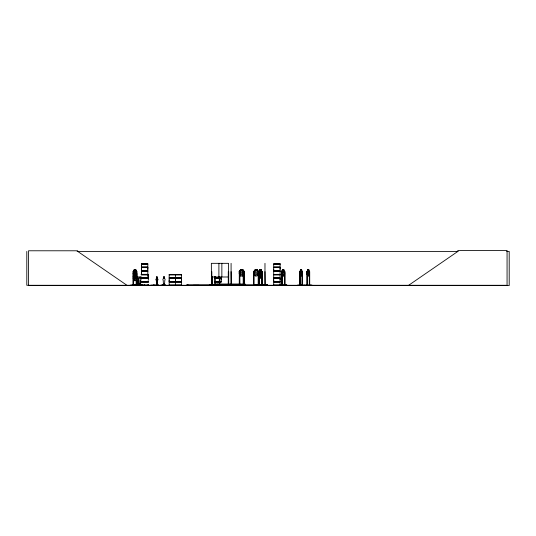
<?xml version="1.0" encoding="UTF-8"?>
<svg xmlns="http://www.w3.org/2000/svg" width="536" height="536" viewBox="0 0 536 536"><rect width="100%" height="100%" fill="white"/><g stroke="black" fill="none" stroke-linecap="round" stroke-linejoin="round"><path stroke-width="0.8" d="M141.45 270.747L141.45 267.611L147.829 267.611L147.822 270.747L141.444 270.747L141.444 267.611M147.822 269.179L147.822 267.611M169.175 281.494L169.175 278.351L181.476 278.351L181.47 281.494L169.175 281.494L169.182 279.926M175.56 279.926L175.56 278.351L175.56 281.494M181.47 279.926L181.47 278.351M221.207 279.926L221.207 278.351L214.822 278.351M273.702 281.494L273.702 278.351L280.094 278.351L280.087 281.494L273.702 281.494L273.708 279.926M273.702 270.747L273.702 267.611L280.094 267.611L280.087 270.747L273.702 270.747L273.708 269.179M280.087 279.926L280.087 278.351M280.087 269.179L280.087 267.611M221.221 285.152L209.382 285.219L220.732 285.252M214.668 284.79L214.534 285.011M228.617 285.279L228.577 263.33L211.352 263.33L211.452 285.286M233.736 285.031L226.728 285.031M267.632 285.031L256.972 285.286L267.625 285.005L254.138 284.931M138.107 284.77L138.288 280.382L138.174 284.77L137.538 284.77L137.484 280.382A1.139 0.57 -90 0 1 137.605 278.593L137.611 277.213M300.106 285.286L300.053 271.464M302.123 271.531L302.103 285.219M307.222 271.437L307.255 285.286L307.255 271.464M309.319 271.531L309.305 285.219M259.223 271.518L259.176 285.286M261.756 271.551L261.715 285.286M282.01 285.286L281.956 271.464M133.598 271.518L133.571 285.286M136.526 271.518L136.499 285.286L136.626 271.631M157.376 284.77L157.557 280.382A1.139 0.864 -90 0 0 157.376 278.593L157.376 277.36L157.423 278.593A1.139 0.864 -90 0 1 157.604 280.382L157.423 284.77L156.512 284.77L156.331 280.382A1.139 0.864 -90 0 1 156.512 278.593L156.686 276.958M134.181 276.328L134.811 274.707L134.174 273.065L135.032 274.372L135.856 273.072L135.226 274.693L135.93 276.382L135.012 275.008L134.208 276.228M243.25 271.518L243.25 285.286M164.519 277.213L164.539 278.593A1.139 1.099 -90 0 1 164.786 280.382L164.539 284.77L163.44 284.77M243.927 271.518L244.315 271.631L242.634 269.501L240.677 269.501L239.224 271.631L239.203 273.775L240.684 275.94M254.131 271.551L254.084 285.286M258.211 271.605L258.178 285.286M239.672 271.518L239.706 285.286M138.295 284.107L137.933 284.341L138.214 284.114M140.64 277.36L140.687 278.593L140.7 277.213M157.028 284.335L157.584 284.02M157.497 284.221L156.988 284.221M139.427 284.77L139.179 280.382A1.139 1.065 -90 0 1 139.4 278.593L139.494 277.079M139.883 284.221L140.157 284.114M163.44 277.36L163.453 278.593L163.527 277.079M164.23 284.1L163.996 284.355M141.424 285.279L140.948 285.286L140.847 284.542M142.174 285.159L142.543 285.018M273.648 285.232L286.907 285.246M260.275 271.752L259.94 274.553L260.617 275.397L260.965 273.601L260.617 271.752L260.228 271.752M300.214 271.631L300.636 269.501L301.52 269.501L301.889 273.253L301.339 274.539L300.776 274.539L300.214 273.253L300.214 271.631C298.693 271.806 300.334 275.075 300.622 275.94L301.534 275.94L302.391 273.775L301.487 275.94M307.416 271.631L307.838 269.501L308.723 269.501L309.091 273.253L308.542 274.539L307.979 274.539L307.416 271.631L306.967 271.611M157.376 284.1L156.994 284.274L157.463 284.12M134.77 269.782L135.206 269.782L135.608 271.631L135.206 273.42L134.429 272.583L134.811 269.782M134.905 274.553L134.516 276.402L134.905 278.197M297.661 285.031L304.696 285.031M304.863 285.031L311.898 285.031M282.103 285.286L282.15 271.631L282.66 269.501L283.725 269.501M259.94 271.471L258.828 273.581L259.92 271.417L259.424 275.229L260.114 276.516L260.798 276.516L261.474 275.229L261.474 273.601L260.965 271.471L259.873 271.417M209.409 285.031L221.207 285.065M140.084 284.12L139.97 284.114M137.149 285.139L137.169 284.542L138.837 284.542L138.77 285.273L138.536 284.02L138 284.335M131.26 285.246L138.616 284.924M134.891 285.031L135.179 285.279L134.831 285.018M156.525 277.213L156.773 276.864M240.677 269.501L239.947 273.253L240.925 274.539L241.897 274.539L242.855 273.253L242.131 269.501L243.619 271.631L243.679 285.286M237.937 285.246L245.006 285.031M300.669 269.44L299.791 271.631L299.825 285.286M308.689 275.94L309.594 273.775L308.736 275.94L307.825 275.94L306.967 273.775L307.014 271.611L307.872 269.44M240.952 269.501L239.203 271.611L239.753 271.631L239.813 285.286M261.715 271.605L262.171 271.631L262.205 285.286M135.3 278.197L135.702 277.353L135.3 274.553M282.707 269.501C281.152 271.417 281.286 273.93 282.686 275.94L283.745 275.94M283.685 275.886L284.784 273.775L283.698 275.94M260.978 275.94L262.037 273.755L262.07 271.611L260.978 269.44M260.918 277.862L261.99 275.732L260.938 277.916L259.873 277.916L260.965 277.862M129.906 285.273L148.579 285.065M147.956 284.542L148.573 284.542L148.653 285.286L130.208 285.273M134.402 269.44L133.196 271.631L133.075 285.286L133.042 284.79M135.668 271.611L134.402 271.611L133.196 273.775L134.362 275.94L135.628 275.94L136.834 273.775L135.628 271.611M134.442 271.611L133.156 273.775L134.402 275.94M134.496 274.218L133.25 276.382L134.516 274.278L133.92 278.03L134.717 279.316L135.508 279.316L136.291 278.03L135.702 274.278M135.588 275.94L136.874 273.775L136.874 275.946L135.668 278.11L134.402 278.11L133.196 275.946L134.462 278.057L135.648 278.057M135.628 278.11L136.834 275.926L136.834 271.611L135.628 269.44L134.362 269.44L133.156 271.611L133.276 285.286M135.682 280.717L136.928 278.553L136.928 276.382L135.682 274.218M140.693 277.079L141.283 276.864M239.17 271.611L240.684 269.44M242.158 275.94L243.666 273.775M136.131 285.018L135.856 285.018M140.868 285.139L140.968 284.542L140.251 284.542M140.64 284.542L140.66 285.199L141.397 285.273M141.859 285.018L142.388 285.273L141.919 285.206M147.454 285.286L147.601 285.279M148.412 285.279L148.653 285.286M163.514 277.079L163.862 276.81M154.79 285.139L150.616 285.279L158.113 285.286L157.685 285.279L158.033 284.542L157.316 284.542L157.316 285.018M214.809 285.159L214.722 276.449M240.651 275.94L242.661 275.94L244.369 273.775M256.972 275.886L258.654 273.755M136.137 285.206L136.526 285.273L136.09 285.199L136.298 278.861M137.29 285.279L137.685 285.018M139.789 285.286L139.26 285.279L139.373 284.542M160.854 285.279L164.86 285.018L164.86 284.542M162.589 285.199L162.14 285.273L162.596 285.018M163.252 285.279L163.339 284.542M163.554 285.286L163.433 285.279M164.579 285.279L164.9 285.279M164.793 285.273L164.988 284.542L164.612 285.018M137.685 276.864L138.027 276.864M139.554 276.958L140.097 276.81M169.175 285.152L169.175 282.124L181.476 282.124L181.476 285.152L169.155 285.279M408.66 285.286L457.865 251.424L457.865 250.426L507.063 250.426L507.063 285.286L26.8 285.286L26.8 251.424M156.981 285.206L156.733 284.542M156.726 276.864L157.363 277.079M161.282 285.206L160.813 285.273L165.115 285.273M163.849 276.81L164.284 276.864M284.428 271.605L284.884 271.631L284.871 285.286M77.104 251.424L458.119 251.424M506.688 251.424L509.2 251.424L509.2 285.574L28.529 285.574L28.529 250.781L77.733 250.781L77.733 251.424L126.931 285.286M141.437 263.826L147.836 263.826M273.702 263.826L280.1 263.826M147.822 264.141L141.45 264.141L141.45 266.982L147.829 266.982L147.829 263.953L141.437 263.94L141.444 266.982M273.708 264.141L280.087 264.141M141.397 267.196L147.876 267.196M273.661 267.196L280.14 267.196M141.397 267.39L147.876 267.39M273.661 267.39L280.14 267.39M240.651 269.44L242.661 269.44L244.369 271.611L244.416 285.031M261.025 269.44L259.92 269.44L258.908 271.631L258.875 275.752M283.745 269.44L282.646 269.44L281.641 271.631L282.117 271.631M300.622 269.44L301.534 269.44L302.364 271.631L302.257 285.286M307.825 269.44L308.736 269.44L309.594 271.611L309.553 285.286M256.972 269.501L255.29 269.501L254.446 271.631L254.446 273.253L255.578 274.539L256.697 274.539L257.803 273.253L257.803 271.631L256.972 269.501L258.654 271.631L258.587 285.286M261.012 269.501L259.94 269.501L259.424 271.631L259.424 273.253L260.114 274.539L259.632 276.228L260.342 274.814L261.099 276.201L260.53 274.506L261.072 272.878L260.355 274.184L259.612 272.931L260.168 274.512L260.798 274.539L261.474 273.253L260.965 269.501L261.99 271.631M242.064 269.782L241.153 269.782L240.684 271.631L241.153 273.42L242.138 272.583L241.642 269.782M283.383 269.782L282.995 269.782L282.666 271.631L282.995 273.42L283.685 272.583L283.336 269.782M301.239 269.782L300.636 271.631L300.91 273.42L301.473 272.583L301.192 269.782M308.441 269.782L307.838 271.631L308.113 273.42L308.676 272.583L308.394 269.782M141.397 270.968L147.876 270.968M273.661 270.968L280.14 270.968M141.397 271.162L147.876 271.162M273.661 271.162L280.14 271.162M141.444 271.384L147.829 271.384L147.829 274.405L141.437 274.405L141.444 271.384L141.45 274.325L147.822 274.325M243.21 271.464L243.692 271.631M284.402 271.437L284.428 285.286M133.538 271.605L133.075 271.631M136.834 271.611L136.298 271.631L136.198 273.253L135.414 274.539L134.623 274.539L133.826 273.253L134.422 269.501L135.608 269.501L136.198 271.631M243.833 271.605L243.907 285.286M254.037 271.605L253.622 271.631L253.555 273.775L255.263 275.94L256.999 275.94L258.707 273.775L258.707 271.611L256.999 269.44L255.263 269.44L253.555 271.611L253.568 285.286M262.024 271.611L261.977 285.286M302.344 271.611L302.351 285.286M135.648 271.665L134.422 271.665L133.826 273.796L133.826 275.424L134.623 276.71L135.414 276.71L136.198 275.424L135.608 271.665M211.352 271.631L211.78 271.631L211.767 285.286M231.083 271.631L231.264 283.966M258.158 271.631L258.64 271.631M259.384 271.631L258.908 271.631L258.968 285.259M264.972 271.631L265.153 285.286M302.063 271.631L302.512 271.631L302.505 285.286M309.265 271.631L309.714 271.631L309.708 285.286L309.734 284.79M135.246 271.946L134.811 271.946L134.429 273.796L134.811 275.591L135.608 274.747L135.206 271.946M260.918 271.471L262.024 273.581M258.955 273.755L259.967 275.94L261.025 275.94L261.99 273.755M281.688 273.755L282.646 275.94M299.765 273.775L300.669 275.94M306.967 273.775L307.872 275.94M134.456 274.218L135.722 274.218M280.1 274.412L273.641 274.492L280.1 274.573M141.189 274.573L148.586 274.573M169.168 274.573L181.476 274.573M141.189 274.7L148.586 274.68L148.579 277.722L141.196 277.722M141.203 274.881L148.579 274.881M169.182 274.881L181.47 274.881M273.708 274.881L280.087 274.881M258.868 275.732L259.92 277.916M136.928 276.382L136.928 278.553M211.352 276.991L228.577 276.991M156.512 277.36L156.512 278.593A1.139 0.864 -90 0 0 156.378 280.382L156.559 284.77M164.539 277.36L164.559 278.593M214.822 277.722L221.214 277.722M141.149 277.943L148.626 277.943M169.128 277.943L181.516 277.943M214.782 277.943L221.261 277.943M273.661 277.943L280.14 277.943M141.149 278.137L148.626 278.137M169.128 278.137L181.516 278.137M214.782 278.137L221.261 278.137M273.661 278.137L280.14 278.137M141.196 278.351L148.586 278.351M134.516 280.663L133.25 278.553L133.323 276.402M138.107 278.593L138.174 278.593A1.139 0.57 -90 0 1 138.288 280.382M134.456 280.717L135.722 280.717M141.196 281.494L148.586 281.494M214.822 281.494L221.214 281.494L221.214 278.351M141.149 281.708L148.626 281.708M169.128 281.708L181.516 281.708M214.782 281.708L221.261 281.708M273.661 281.708L280.14 281.708M141.149 281.903L148.626 281.903M169.128 281.903L181.516 281.903M214.782 281.903L221.261 281.903M273.661 281.903L280.14 281.903M141.196 282.124L148.586 282.124M214.822 282.124L221.214 282.124M137.906 284.274L138.502 284.234M216.102 284.435L245.146 284.435M139.4 284.77L140.492 284.77L140.713 280.382A1.139 1.065 -90 0 0 140.466 278.593L140.392 277.079M133.029 284.79L133.571 284.79M136.251 284.79L136.794 284.79L136.787 285.286L136.754 271.631L135.588 269.44M228.751 284.79L186.769 284.864L186.769 285.286M234.668 284.864L236.316 284.864M239.217 284.79L239.8 284.79M244.563 284.864L263.792 284.864L263.792 285.286M284.422 284.79L284.918 284.79M299.805 284.79L300.281 284.79M302.083 284.79L302.552 284.79M307.476 284.79L307.007 284.79L307.028 285.286L307.041 271.631M309.285 284.79L309.754 284.79M143.996 284.924L144.754 284.924M153.457 284.924L154.214 284.924M162.388 284.924L163.118 284.924M169.182 285.065L181.47 285.065M273.708 285.065L286.901 285.031L279.698 285.286M258.767 285.252L258.694 284.79M219.787 285.005L219.74 276.449M164.264 276.864L164.539 277.213M307.47 285.246L307.436 274.841M300.267 285.246L300.234 273.233M253.608 273.755L255.29 275.886M240.101 274.807L240.925 275.94L240.068 274.861M242.158 269.44L243.666 271.611L243.545 285.286M137.966 276.864L138.161 277.213M157.249 276.958L157.423 277.36M133.25 278.553L134.496 280.717M282.15 273.253L282.834 274.539L283.517 274.539L284.187 273.253L283.685 269.501M138.054 285.273L137.98 284.542M260.938 271.417L261.99 273.601M283.698 269.44L284.75 271.631L284.77 285.286M242.634 269.501L243.465 271.631M138.027 276.958L138.174 278.593M230.835 285.259L230.802 284.864M163.453 284.77L163.212 280.382A1.139 1.099 -90 0 1 163.453 278.593M140.506 280.382L140.687 284.77L140.459 280.382M137.484 280.382L137.605 284.77M309.48 274.841L309.453 285.286M302.13 284.79L302.13 285.286M300.006 274.841L300.006 285.286M284.703 271.631L284.69 285.286M284.569 284.79L284.569 285.286M282.15 285.286L282.15 284.79L281.655 284.79L281.661 285.286M281.836 273.233L281.889 285.286M281.695 271.631L281.802 285.286M280.094 285.152L280.094 282.124L273.702 282.124L273.702 285.152M265.206 285.286L265.206 284.79L264.925 285.286M264.978 263.33L264.972 285.286M263.531 284.864L263.531 285.286M262.064 284.79L262.064 285.286M261.89 271.631L261.856 285.286M259.384 276.449L259.417 285.286M259.277 284.79L259.277 285.286M259.102 271.631L259.069 285.286M258.124 284.79L258.124 285.286M254.138 284.79L254.138 285.286M253.675 284.79L253.675 285.286M245.146 285.286L245.146 284.006L216.102 284.006L216.102 285.286M244.255 284.79L244.262 285.286M243.793 285.286L243.739 284.79L243.156 284.79L243.163 285.286M243.424 284.006L243.424 284.435M243.297 271.631L243.371 285.286M242.661 269.44L242.661 271.109M242.661 274.191L242.661 275.94M239.592 284.79L239.592 285.286M239.425 284.79L239.411 285.286M239.297 271.631L239.264 285.286L239.244 284.79M238.319 284.435L238.319 285.286M236.59 284.435L236.59 285.286M234.902 284.435L234.902 285.286M231.297 284.79L231.264 285.286M231.09 263.33L231.09 283.966M231.09 284.79L231.083 285.286M230.547 284.864L230.547 285.286M228.718 285.286L228.718 271.631L228.289 271.631L228.256 285.286M228.497 284.79L228.504 285.286M228.423 271.631L228.39 285.286M228.102 284.864L228.102 285.286M228.068 284.435L228.068 285.286M224.658 284.435L224.658 285.286M221.857 263.33L221.857 276.991M219.686 284.79L219.686 285.286M219.278 276.449L219.331 285.286M219.224 284.79L219.224 285.286M218.896 263.33L218.896 276.991M218.936 284.79L218.896 285.286M218.809 284.79L218.768 285.286M218.648 284.79L218.695 285.286M218.567 284.79L218.534 285.286M218.44 284.79L218.407 285.286M217.824 284.006L217.824 285.286M215.713 284.931L215.713 285.286M215.68 284.79L215.586 285.286M215.552 284.79L215.492 285.286M215.472 284.79L215.425 285.286M215.351 284.79L215.311 285.286M215.184 276.449L215.238 285.286M215.13 284.79L215.13 285.286M212.062 276.563L212.055 285.286M211.908 284.864L211.908 285.286L211.881 276.563M211.646 271.631L211.68 285.286M211.486 271.631L211.539 285.286M211.318 284.79L211.345 285.286M211.204 284.864L211.204 285.286M199.077 285.286L193.329 285.286M187.975 284.864L187.975 285.286M187.761 284.864L187.761 285.286M187.057 284.864L187.057 285.286M175.567 274.7L175.56 277.722M175.56 282.124L175.567 285.152M164.746 284.542L164.746 285.139M164.411 285.018L164.391 284.02L163.889 284.02L163.909 285.018M163.453 285.139L163.467 284.542L162.998 285.139M163.219 284.542L163.246 285.139M157.932 284.542L157.932 285.018L156.224 285.018L156.224 284.542M157.53 284.02L157.584 285.018M157.417 284.542L157.417 285.139M157.135 284.02L157.189 285.018M156.834 285.018L156.834 284.542L156.123 284.542L156.123 285.139M148.472 284.542L148.472 285.018M147.829 274.7L147.822 277.722M140.512 284.542L140.512 285.018M140.385 285.018L140.419 284.02L139.896 284.02L139.93 285.018M139.494 285.018L139.038 284.542L139.038 285.139M139.166 284.542L139.206 285.139M138.469 284.02L138.536 285.286M138.208 284.02L138.241 285.139M137.953 284.542L137.953 285.018M137.236 284.542L137.276 285.139M136.385 284.79L136.385 285.286M133.404 271.631L133.404 274.037M133.404 278.861L133.444 285.286M133.33 284.79L133.35 285.286M148.144 278.774A1.139 0.864 -90 0 1 148.144 280.382M140.365 279.008A1.139 0.864 -90 0 1 140.687 278.593M260.275 269.782L259.94 272.583L260.617 273.42L260.965 271.631L260.275 269.782M255.84 269.782L255.297 272.583L255.84 273.42L256.402 273.42L256.972 271.631L256.402 269.782L255.84 269.782M280.1 263.953L273.702 263.953L273.708 266.982L280.094 266.982L280.094 263.953M280.094 271.384L273.702 271.384L273.702 274.405L280.087 274.325L280.094 271.384M181.476 274.68L169.168 274.68L169.182 277.722L181.476 277.722L181.476 274.7M280.1 274.687L273.702 274.68L273.708 277.722L280.094 277.722L280.094 274.7"/></g></svg>
